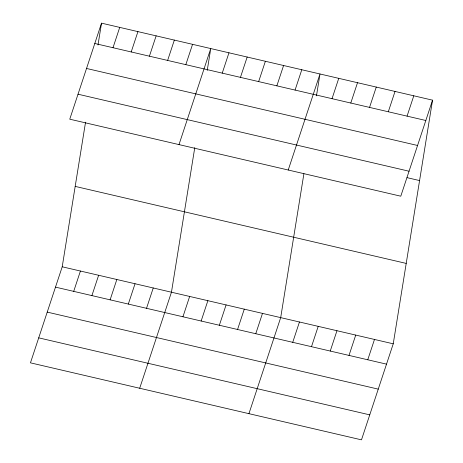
<?xml version="1.0" encoding="UTF-8"?>
<svg xmlns="http://www.w3.org/2000/svg" width="463" height="463" viewBox="0 0 463 463"><rect width="100%" height="100%" fill="white"/><g stroke="black" fill="none" stroke-linecap="round" stroke-linejoin="round"><path stroke-width="0.69" d="M432.546 100.164L400.784 196.202L69.757 119.188L101.519 23.15L432.546 100.164L393.243 343.812L361.481 439.85L30.454 362.836L62.216 266.798L85.545 122.191M97.994 45.015L101.519 23.15M194.778 147.61L171.455 292.211L139.693 388.249M207.233 70.428L210.758 48.563L178.996 144.601M303.907 173.712L280.694 317.63L248.932 413.662M316.466 95.847L319.997 73.982L288.235 170.019M113.001 47.718L119.726 27.386M131.208 51.954L137.933 31.623M149.416 56.185L156.135 35.859M73.698 291.366L80.423 271.034M167.623 60.422L174.343 40.096M91.906 295.597L98.631 275.271M185.825 64.658L192.55 44.332M110.113 299.833L116.838 279.507M128.32 304.069L135.04 283.744M222.24 73.131L228.965 52.799M146.528 308.306L153.247 287.974M240.447 77.367L247.173 57.036M258.655 81.604L265.374 61.272M182.937 316.779L189.662 296.447M276.857 85.84L283.582 65.509M201.145 321.015L207.87 300.684M295.064 90.077L301.789 69.745M219.352 325.252L226.077 304.92M237.56 329.488L244.279 309.157M332.029 98.677L338.754 78.345M255.761 333.725L262.486 313.393M350.786 103.041L357.511 82.709M369.543 107.404L376.269 87.073M292.726 342.325L299.451 321.993M388.307 111.768L395.026 91.437M311.489 346.689L318.208 326.357M407.064 116.132L413.783 95.8M330.246 351.052L336.966 330.721M349.004 355.416L355.729 335.085M367.761 359.78L374.486 339.448M94.793 43.481L425.821 120.496M86.535 68.46L417.557 145.48M78.021 94.203L409.043 171.217M407.07 177.659L419.576 180.57M75.185 186.392L406.213 263.412M62.216 266.798L393.243 343.812M55.496 287.129L386.518 364.144M47.232 312.108L378.254 389.128M38.718 337.851L369.746 414.865"/></g></svg>
